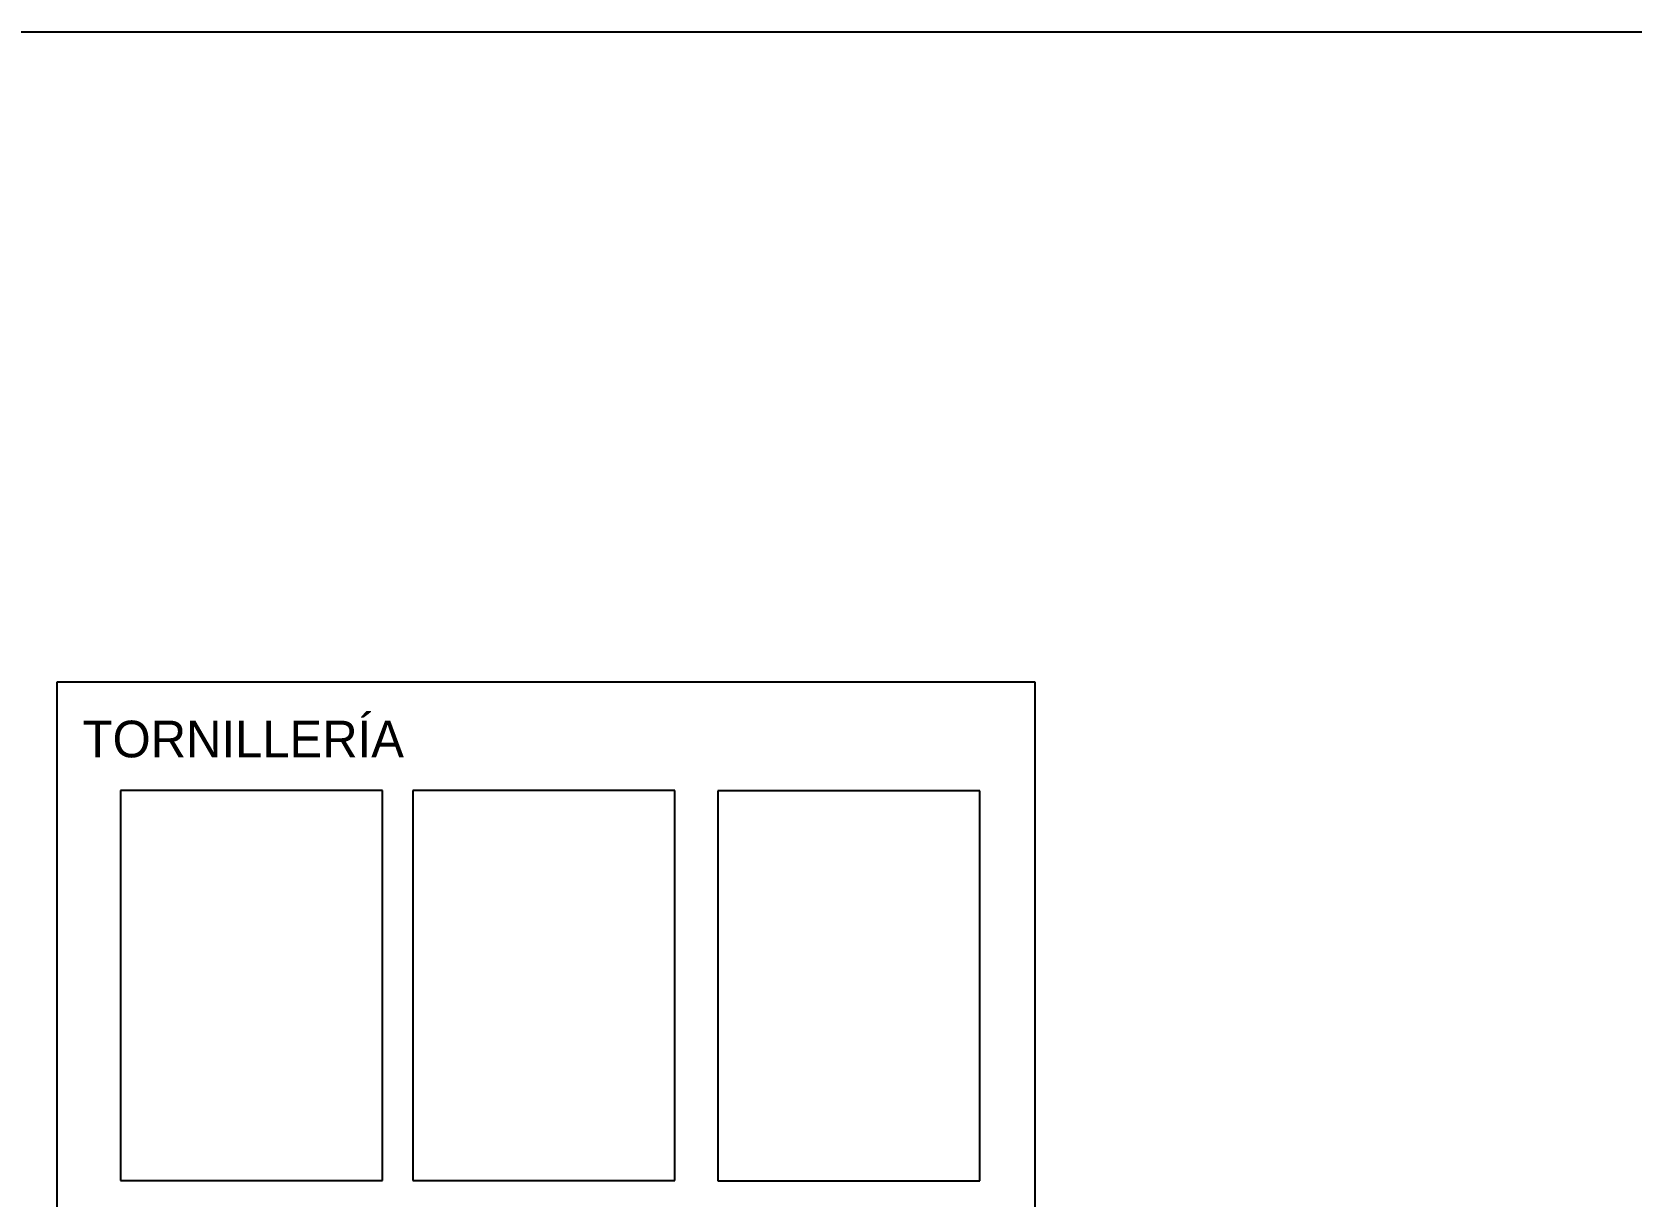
# Model space of a CAD drawing. Header units: metres. Extents: x 151 to 270, y 180 to 223.
# Drawn here: x 182.432 to 184.894, y 210.561 to 212.353 of the extents above; entities that cross this region are included whole.
import ezdxf

# ---------------------------------------------------------------- set-up
doc = ezdxf.new("R2010")
doc.units = ezdxf.units.M
doc.layers.add('1-AREA DE PRODUCCION', color=7, linetype='Continuous')

msp = doc.modelspace()

# ---------------------------------------------------------------- linework, layer by layer
at = {"layer": '1-AREA DE PRODUCCION', "color": 0}
for p, q in [((188.47, 212.3528), (162.47, 212.3528)), ((182.47, 211.3528), (182.47, 209.8528)), ((183.9752, 211.3528), (182.47, 211.3528)), ((183.9752, 209.8528), (183.9752, 211.3528))]:
    msp.add_line(p, q, dxfattribs=at)
at = {"layer": '1-AREA DE PRODUCCION', "color": 0, "lineweight": -2}
for p, q in [((182.968, 211.1858), (182.568, 211.1858)), ((182.568, 211.1858), (182.568, 210.5858)), ((182.968, 211.1858), (182.568, 211.1858)), ((182.568, 211.1858), (182.568, 210.5858)), ((182.9712, 211.1858), (182.5712, 211.1858)), ((182.9712, 211.1858), (182.5712, 211.1858)), ((182.9712, 210.5858), (182.9712, 211.1858)), ((182.9712, 210.5858), (182.9712, 211.1858)), ((183.418, 211.1858), (183.018, 211.1858)), ((183.018, 211.1858), (183.018, 210.5858)), ((183.418, 211.1858), (183.018, 211.1858)), ((183.018, 211.1858), (183.018, 210.5858)), ((183.4212, 211.1858), (183.0212, 211.1858)), ((183.4212, 211.1858), (183.0212, 211.1858)), ((183.4212, 210.5858), (183.4212, 211.1858)), ((183.4212, 210.5858), (183.4212, 211.1858)), ((183.8872, 211.1854), (183.4872, 211.1854)), ((183.4872, 211.1854), (183.4872, 210.5854)), ((183.8872, 211.1854), (183.4872, 211.1854)), ((183.4872, 211.1854), (183.4872, 210.5854)), ((183.8905, 211.1854), (183.4905, 211.1854)), ((183.8905, 211.1854), (183.4905, 211.1854)), ((183.8905, 210.5854), (183.8905, 211.1854)), ((183.8905, 210.5854), (183.8905, 211.1854)), ((182.568, 210.5858), (182.968, 210.5858)), ((182.568, 210.5858), (182.968, 210.5858)), ((182.5712, 210.5858), (182.9712, 210.5858)), ((182.5712, 210.5858), (182.9712, 210.5858)), ((183.018, 210.5858), (183.418, 210.5858)), ((183.018, 210.5858), (183.418, 210.5858)), ((183.0212, 210.5858), (183.4212, 210.5858)), ((183.0212, 210.5858), (183.4212, 210.5858)), ((183.4872, 210.5854), (183.8872, 210.5854)), ((183.4872, 210.5854), (183.8872, 210.5854)), ((183.4905, 210.5854), (183.8905, 210.5854)), ((183.4905, 210.5854), (183.8905, 210.5854))]:
    msp.add_line(p, q, dxfattribs=at)

# ---------------------------------------------------------------- texts
at = {"layer": '1-AREA DE PRODUCCION', "color": 0}
msp.add_text('TORNILLERÍA ', height=0.056372, dxfattribs=at).set_placement((182.5098, 211.237))

doc.saveas('drawing.dxf')
